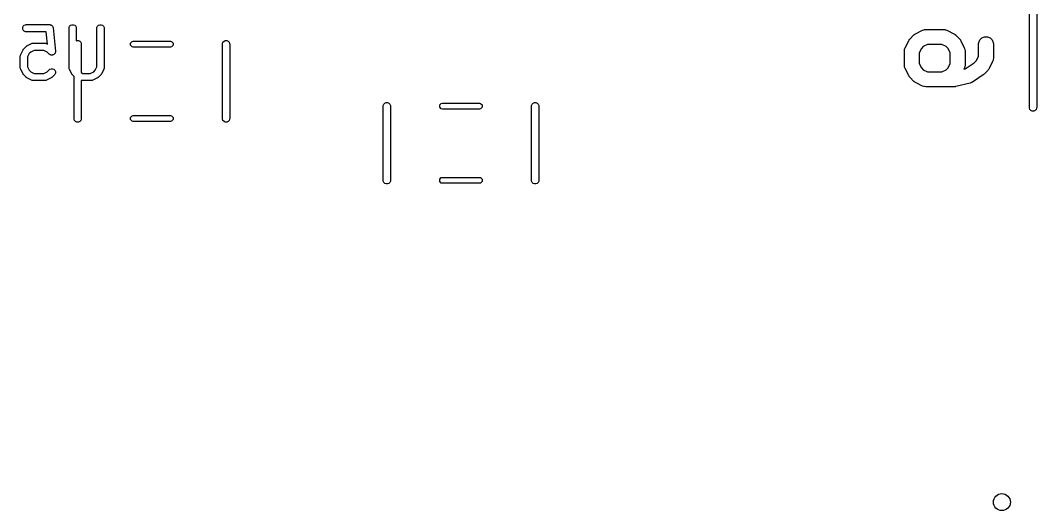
# Model space of a CAD drawing. Extents: x -2.1 to 1.78, y 0.53 to 2.72.
# Drawn here: x 0.026 to 0.848, y 0.528 to 0.924 of the extents above; entities that cross this region are included whole.
import ezdxf

# ---------------------------------------------------------------- set-up
doc = ezdxf.new("R2010")
doc.units = 0
doc.header["$MEASUREMENT"] = 0
doc.layers.add('BLACK', color=7, linetype='CONTINUOUS')

msp = doc.modelspace()

# ---------------------------------------------------------------- linework, layer by layer
at = {"layer": 'BLACK', "linetype": 'CONTINUOUS'}
for p, q in [((0.84225, 0.85391), (0.84225, 1.05071)), ((0.84815, 1.05071), (0.84815, 0.85391)), ((0.02931, 0.92034), (0.03037, 0.92078)), ((0.03037, 0.92078), (0.03095, 0.92083)), ((0.03095, 0.92083), (0.0497, 0.92083)), ((0.0497, 0.92083), (0.04991, 0.92081)), ((0.04991, 0.92081), (0.04998, 0.92082)), ((0.04998, 0.92082), (0.05005, 0.9208)), ((0.05005, 0.9208), (0.05027, 0.92078)), ((0.05027, 0.92078), (0.05067, 0.92061)), ((0.0668, 0.92034), (0.06787, 0.92078)), ((0.06787, 0.92078), (0.06902, 0.92078)), ((0.06902, 0.92078), (0.07008, 0.92034)), ((0.0893, 0.92034), (0.09037, 0.92078)), ((0.09037, 0.92078), (0.09152, 0.92078)), ((0.09152, 0.92078), (0.09258, 0.92034)), ((0.02805, 0.91846), (0.02849, 0.91952)), ((0.02805, 0.91731), (0.02805, 0.91846)), ((0.02849, 0.91624), (0.02805, 0.91731)), ((0.02849, 0.91952), (0.02931, 0.92034)), ((0.02931, 0.91543), (0.02849, 0.91624)), ((0.03037, 0.91499), (0.02931, 0.91543)), ((0.03095, 0.91493), (0.03037, 0.91499)), ((0.04702, 0.91493), (0.03095, 0.91493)), ((0.048, 0.90516), (0.04702, 0.91493)), ((0.05067, 0.92061), (0.05108, 0.92049)), ((0.05108, 0.92049), (0.0512, 0.92039)), ((0.0512, 0.92039), (0.05134, 0.92034)), ((0.05134, 0.92034), (0.05164, 0.92003)), ((0.05164, 0.92003), (0.05198, 0.91976)), ((0.05198, 0.91976), (0.05205, 0.91963)), ((0.05205, 0.91963), (0.05215, 0.91952)), ((0.05215, 0.91952), (0.05232, 0.91912)), ((0.05232, 0.91912), (0.05252, 0.91874)), ((0.05252, 0.91874), (0.05256, 0.91853)), ((0.05256, 0.91853), (0.05259, 0.91846)), ((0.05259, 0.91846), (0.05259, 0.91838)), ((0.05259, 0.91838), (0.05263, 0.91817)), ((0.05263, 0.91817), (0.05451, 0.89943)), ((0.06549, 0.91788), (0.06555, 0.91846)), ((0.06549, 0.88601), (0.06549, 0.91788)), ((0.06555, 0.91846), (0.06599, 0.91952)), ((0.06599, 0.91952), (0.0668, 0.92034)), ((0.07008, 0.92034), (0.0709, 0.91952)), ((0.0709, 0.91952), (0.07134, 0.91846)), ((0.07134, 0.91846), (0.0714, 0.91788)), ((0.0714, 0.91788), (0.0714, 0.90768)), ((0.08799, 0.91788), (0.08805, 0.91846)), ((0.08799, 0.88671), (0.08799, 0.91788)), ((0.08805, 0.91846), (0.08849, 0.91952)), ((0.08849, 0.91952), (0.0893, 0.92034)), ((0.09258, 0.92034), (0.0934, 0.91952)), ((0.0934, 0.91952), (0.09384, 0.91846)), ((0.09384, 0.91846), (0.09389, 0.91788)), ((0.09389, 0.91788), (0.09389, 0.88601)), ((0.7486, 0.91226), (0.74906, 0.91264)), ((0.74906, 0.91264), (0.74917, 0.91276)), ((0.74917, 0.91276), (0.74935, 0.91287)), ((0.74935, 0.91287), (0.74951, 0.91301)), ((0.74951, 0.91301), (0.74966, 0.91307)), ((0.74966, 0.91307), (0.75016, 0.91339)), ((0.75016, 0.91339), (0.75588, 0.91625)), ((0.75588, 0.91625), (0.75698, 0.91667)), ((0.75698, 0.91667), (0.75719, 0.91668)), ((0.75719, 0.91668), (0.75739, 0.91676)), ((0.75739, 0.91676), (0.75856, 0.91688)), ((0.75856, 0.91688), (0.77285, 0.91688)), ((0.77285, 0.91688), (0.77402, 0.91676)), ((0.77402, 0.91676), (0.77422, 0.91668)), ((0.77422, 0.91668), (0.77443, 0.91667)), ((0.77443, 0.91667), (0.77553, 0.91625)), ((0.77553, 0.91625), (0.78124, 0.91339)), ((0.78124, 0.91339), (0.78175, 0.91307)), ((0.78175, 0.91307), (0.7819, 0.91301)), ((0.7819, 0.91301), (0.78206, 0.91287)), ((0.78206, 0.91287), (0.78224, 0.91276)), ((0.78224, 0.91276), (0.78234, 0.91264)), ((0.78234, 0.91264), (0.7828, 0.91226)), ((0.0315, 0.90365), (0.03525, 0.90552)), ((0.03525, 0.90552), (0.03579, 0.90573)), ((0.03579, 0.90573), (0.0359, 0.90574)), ((0.0359, 0.90574), (0.036, 0.90578)), ((0.036, 0.90578), (0.03657, 0.90584)), ((0.03657, 0.90584), (0.04595, 0.90584)), ((0.04595, 0.90584), (0.04652, 0.90578)), ((0.04652, 0.90578), (0.04662, 0.90574)), ((0.04662, 0.90574), (0.04673, 0.90573)), ((0.04673, 0.90573), (0.04727, 0.90552)), ((0.04727, 0.90552), (0.048, 0.90516)), ((0.0714, 0.90768), (0.07192, 0.9079)), ((0.07192, 0.9079), (0.07308, 0.9079)), ((0.07308, 0.9079), (0.07414, 0.90746)), ((0.07414, 0.90746), (0.07496, 0.90664)), ((0.07496, 0.90664), (0.0754, 0.90558)), ((0.0754, 0.90558), (0.07545, 0.905)), ((0.07545, 0.905), (0.07545, 0.88206)), ((0.11532, 0.9059), (0.1166, 0.90718)), ((0.11532, 0.9041), (0.11532, 0.9059)), ((0.1166, 0.90718), (0.1175, 0.90736)), ((0.1175, 0.90736), (0.1475, 0.90736)), ((0.1475, 0.90736), (0.1484, 0.90718)), ((0.1484, 0.90718), (0.14968, 0.9059)), ((0.14968, 0.9059), (0.14968, 0.9041)), ((0.18955, 0.905), (0.1896, 0.90558)), ((0.18955, 0.845), (0.18955, 0.905)), ((0.1896, 0.90558), (0.19004, 0.90664)), ((0.19004, 0.90664), (0.19086, 0.90746)), ((0.19086, 0.90746), (0.19192, 0.9079)), ((0.19192, 0.9079), (0.19308, 0.9079)), ((0.19308, 0.9079), (0.19414, 0.90746)), ((0.19414, 0.90746), (0.19496, 0.90664)), ((0.19496, 0.90664), (0.1954, 0.90558)), ((0.1954, 0.90558), (0.19545, 0.905)), ((0.19545, 0.905), (0.19545, 0.845)), ((0.74177, 0.90213), (0.74462, 0.90785)), ((0.74462, 0.90785), (0.74494, 0.90835)), ((0.74494, 0.90835), (0.745, 0.9085)), ((0.745, 0.9085), (0.74514, 0.90866)), ((0.74514, 0.90866), (0.74525, 0.90884)), ((0.74525, 0.90884), (0.74537, 0.90895)), ((0.74537, 0.90895), (0.74575, 0.90941)), ((0.74575, 0.90941), (0.7486, 0.91226)), ((0.75998, 0.90488), (0.7564, 0.90309)), ((0.77143, 0.90488), (0.75998, 0.90488)), ((0.77501, 0.90309), (0.77143, 0.90488)), ((0.7828, 0.91226), (0.78566, 0.90941)), ((0.78566, 0.90941), (0.78604, 0.90895)), ((0.78604, 0.90895), (0.78616, 0.90884)), ((0.78616, 0.90884), (0.78627, 0.90866)), ((0.78627, 0.90866), (0.78641, 0.9085)), ((0.78641, 0.9085), (0.78647, 0.90835)), ((0.78647, 0.90835), (0.78679, 0.90785)), ((0.78679, 0.90785), (0.78964, 0.90213)), ((0.80113, 0.90516), (0.80125, 0.90633)), ((0.80113, 0.89515), (0.80113, 0.90516)), ((0.80125, 0.90633), (0.80214, 0.9085)), ((0.80214, 0.9085), (0.8038, 0.91015)), ((0.8038, 0.91015), (0.80596, 0.91105)), ((0.80596, 0.91105), (0.8083, 0.91105)), ((0.8083, 0.91105), (0.81047, 0.91015)), ((0.81047, 0.91015), (0.81212, 0.9085)), ((0.81212, 0.9085), (0.81302, 0.90633)), ((0.81302, 0.90633), (0.81313, 0.90516)), ((0.81313, 0.90516), (0.81313, 0.89374)), ((0.02618, 0.89596), (0.02622, 0.89606)), ((0.02622, 0.89606), (0.02623, 0.89616)), ((0.02623, 0.89616), (0.02643, 0.8967)), ((0.02643, 0.8967), (0.02831, 0.90045)), ((0.02831, 0.90045), (0.02846, 0.9007)), ((0.02846, 0.9007), (0.02849, 0.90077)), ((0.02849, 0.90077), (0.02856, 0.90085)), ((0.02856, 0.90085), (0.02862, 0.90094)), ((0.02862, 0.90094), (0.02867, 0.901)), ((0.02867, 0.901), (0.02886, 0.90122)), ((0.02886, 0.90122), (0.03074, 0.9031)), ((0.03074, 0.9031), (0.03096, 0.90328)), ((0.03096, 0.90328), (0.03101, 0.90334)), ((0.03101, 0.90334), (0.0311, 0.9034)), ((0.0311, 0.9034), (0.03118, 0.90346)), ((0.03118, 0.90346), (0.03125, 0.90349)), ((0.03125, 0.90349), (0.0315, 0.90365)), ((0.03338, 0.89738), (0.03203, 0.89469)), ((0.03457, 0.89858), (0.03338, 0.89738)), ((0.03727, 0.89993), (0.03457, 0.89858)), ((0.04525, 0.89993), (0.03727, 0.89993)), ((0.04795, 0.89858), (0.04525, 0.89993)), ((0.04948, 0.89705), (0.04795, 0.89858)), ((0.04993, 0.89668), (0.04948, 0.89705)), ((0.05007, 0.89662), (0.04993, 0.89668)), ((0.05018, 0.89653), (0.05007, 0.89662)), ((0.0506, 0.8964), (0.05018, 0.89653)), ((0.05099, 0.89624), (0.0506, 0.8964)), ((0.05114, 0.89624), (0.05099, 0.89624)), ((0.05129, 0.89619), (0.05114, 0.89624)), ((0.05172, 0.89624), (0.05129, 0.89619)), ((0.05215, 0.89624), (0.05172, 0.89624)), ((0.05228, 0.89629), (0.05215, 0.89624)), ((0.05243, 0.89631), (0.05228, 0.89629)), ((0.05281, 0.89651), (0.05243, 0.89631)), ((0.05321, 0.89668), (0.05281, 0.89651)), ((0.05332, 0.89678), (0.05321, 0.89668)), ((0.05345, 0.89685), (0.05332, 0.89678)), ((0.05372, 0.89719), (0.05345, 0.89685)), ((0.05403, 0.89749), (0.05372, 0.89719)), ((0.05408, 0.89763), (0.05403, 0.89749)), ((0.05418, 0.89775), (0.05408, 0.89763)), ((0.0543, 0.89816), (0.05418, 0.89775)), ((0.05447, 0.89856), (0.0543, 0.89816)), ((0.05451, 0.89885), (0.05447, 0.89871)), ((0.05447, 0.89871), (0.05447, 0.89856)), ((0.05451, 0.89943), (0.05451, 0.89885)), ((0.1166, 0.90282), (0.11532, 0.9041)), ((0.1175, 0.90264), (0.1166, 0.90282)), ((0.1475, 0.90264), (0.1175, 0.90264)), ((0.1484, 0.90282), (0.1475, 0.90264)), ((0.14968, 0.9041), (0.1484, 0.90282)), ((0.74113, 0.89945), (0.74125, 0.90062)), ((0.74113, 0.88802), (0.74113, 0.89945)), ((0.74125, 0.90062), (0.74133, 0.90082)), ((0.74133, 0.90082), (0.74135, 0.90103)), ((0.74135, 0.90103), (0.74177, 0.90213)), ((0.75492, 0.90161), (0.75313, 0.89803)), ((0.75313, 0.89803), (0.75313, 0.88944)), ((0.7564, 0.90309), (0.75492, 0.90161)), ((0.77649, 0.90161), (0.77501, 0.90309)), ((0.77828, 0.89803), (0.77649, 0.90161)), ((0.77828, 0.88944), (0.77828, 0.89803)), ((0.78964, 0.90213), (0.79006, 0.90103)), ((0.79006, 0.90103), (0.79008, 0.90082)), ((0.79008, 0.90082), (0.79016, 0.90062)), ((0.79016, 0.90062), (0.79028, 0.89945)), ((0.79028, 0.89945), (0.79028, 0.88802)), ((0.02612, 0.89538), (0.02618, 0.89596)), ((0.02612, 0.88601), (0.02612, 0.89538)), ((0.03203, 0.89469), (0.03203, 0.88671)), ((0.74125, 0.88685), (0.74113, 0.88802)), ((0.75313, 0.88944), (0.75492, 0.88586)), ((0.77649, 0.88586), (0.77828, 0.88944)), ((0.79028, 0.88802), (0.79016, 0.88685)), ((0.79038, 0.88502), (0.7976, 0.88983)), ((0.7976, 0.88983), (0.79934, 0.89158)), ((0.79934, 0.89158), (0.80113, 0.89515)), ((0.8125, 0.89105), (0.80964, 0.88534)), ((0.81292, 0.89215), (0.8125, 0.89105)), ((0.81294, 0.89237), (0.81292, 0.89215)), ((0.81302, 0.89257), (0.81294, 0.89237)), ((0.81313, 0.89374), (0.81302, 0.89257)), ((0.02618, 0.88543), (0.02612, 0.88601)), ((0.02622, 0.88534), (0.02618, 0.88543)), ((0.02623, 0.88523), (0.02622, 0.88534)), ((0.02643, 0.88469), (0.02623, 0.88523)), ((0.02831, 0.88094), (0.02643, 0.88469)), ((0.02846, 0.88069), (0.02831, 0.88094)), ((0.02849, 0.88062), (0.02846, 0.88069)), ((0.02856, 0.88054), (0.02849, 0.88062)), ((0.02862, 0.88045), (0.02856, 0.88054)), ((0.02867, 0.8804), (0.02862, 0.88045)), ((0.02886, 0.88017), (0.02867, 0.8804)), ((0.03074, 0.8783), (0.02886, 0.88017)), ((0.03203, 0.88671), (0.03338, 0.88401)), ((0.03338, 0.88401), (0.03457, 0.88281)), ((0.03457, 0.88281), (0.03727, 0.88146)), ((0.03727, 0.88146), (0.04525, 0.88146)), ((0.04525, 0.88146), (0.04795, 0.88281)), ((0.04795, 0.88281), (0.04948, 0.88435)), ((0.04948, 0.88435), (0.04993, 0.88472)), ((0.04993, 0.88472), (0.05099, 0.88516)), ((0.05099, 0.88516), (0.05215, 0.88516)), ((0.05366, 0.88017), (0.05178, 0.8783)), ((0.05215, 0.88516), (0.05321, 0.88472)), ((0.05321, 0.88472), (0.05403, 0.8839)), ((0.05403, 0.88062), (0.05366, 0.88017)), ((0.05403, 0.8839), (0.05447, 0.88284)), ((0.05447, 0.88168), (0.05403, 0.88062)), ((0.05447, 0.88284), (0.05447, 0.88168)), ((0.06555, 0.88543), (0.06549, 0.88601)), ((0.06559, 0.88534), (0.06555, 0.88543)), ((0.0656, 0.88523), (0.06559, 0.88534)), ((0.0658, 0.88469), (0.0656, 0.88523)), ((0.06768, 0.88094), (0.0658, 0.88469)), ((0.06783, 0.88069), (0.06768, 0.88094)), ((0.06786, 0.88062), (0.06783, 0.88069)), ((0.06793, 0.88054), (0.06786, 0.88062)), ((0.06799, 0.88045), (0.06793, 0.88054)), ((0.06804, 0.8804), (0.06799, 0.88045)), ((0.06823, 0.88017), (0.06804, 0.8804)), ((0.06955, 0.87886), (0.06823, 0.88017)), ((0.07545, 0.88206), (0.07664, 0.88146)), ((0.07664, 0.88146), (0.08274, 0.88146)), ((0.08274, 0.88146), (0.08544, 0.88281)), ((0.08544, 0.88281), (0.08664, 0.88401)), ((0.08664, 0.88401), (0.08799, 0.88671)), ((0.09115, 0.88017), (0.08928, 0.8783)), ((0.09134, 0.8804), (0.09115, 0.88017)), ((0.0914, 0.88045), (0.09134, 0.8804)), ((0.09145, 0.88054), (0.0914, 0.88045)), ((0.09152, 0.88062), (0.09145, 0.88054)), ((0.09155, 0.88069), (0.09152, 0.88062)), ((0.09171, 0.88094), (0.09155, 0.88069)), ((0.09358, 0.88469), (0.09171, 0.88094)), ((0.09379, 0.88523), (0.09358, 0.88469)), ((0.0938, 0.88534), (0.09379, 0.88523)), ((0.09384, 0.88543), (0.0938, 0.88534)), ((0.09389, 0.88601), (0.09384, 0.88543)), ((0.74133, 0.88665), (0.74125, 0.88685)), ((0.74135, 0.88644), (0.74133, 0.88665)), ((0.74177, 0.88534), (0.74135, 0.88644)), ((0.74462, 0.87962), (0.74177, 0.88534)), ((0.74494, 0.87912), (0.74462, 0.87962)), ((0.75492, 0.88586), (0.7564, 0.88438)), ((0.7564, 0.88438), (0.75998, 0.88259)), ((0.75998, 0.88259), (0.77143, 0.88259)), ((0.77143, 0.88259), (0.77501, 0.88438)), ((0.77501, 0.88438), (0.77649, 0.88586)), ((0.78964, 0.88534), (0.78935, 0.88476)), ((0.78935, 0.88476), (0.79038, 0.88502)), ((0.79006, 0.88644), (0.78964, 0.88534)), ((0.79008, 0.88665), (0.79006, 0.88644)), ((0.79016, 0.88685), (0.79008, 0.88665)), ((0.80475, 0.88017), (0.79618, 0.87446)), ((0.8052, 0.88054), (0.80475, 0.88018)), ((0.80475, 0.88018), (0.80475, 0.88017)), ((0.80475, 0.88017), (0.80475, 0.88017)), ((0.80566, 0.88092), (0.8052, 0.88054)), ((0.80852, 0.88378), (0.80566, 0.88092)), ((0.80566, 0.88092), (0.80566, 0.88092)), ((0.80566, 0.88092), (0.80566, 0.88092)), ((0.8089, 0.88424), (0.80852, 0.88378)), ((0.80902, 0.88434), (0.8089, 0.88424)), ((0.80913, 0.88452), (0.80902, 0.88434)), ((0.80926, 0.88469), (0.80913, 0.88452)), ((0.80933, 0.88483), (0.80926, 0.88469)), ((0.80964, 0.88534), (0.80933, 0.88483)), ((0.03096, 0.87811), (0.03074, 0.8783)), ((0.03101, 0.87805), (0.03096, 0.87811)), ((0.0311, 0.878), (0.03101, 0.87805)), ((0.03118, 0.87793), (0.0311, 0.878)), ((0.03125, 0.8779), (0.03118, 0.87793)), ((0.0315, 0.87774), (0.03125, 0.8779)), ((0.03525, 0.87587), (0.0315, 0.87774)), ((0.03579, 0.87566), (0.03525, 0.87587)), ((0.0359, 0.87566), (0.03579, 0.87566)), ((0.036, 0.87562), (0.0359, 0.87566)), ((0.03657, 0.87556), (0.036, 0.87562)), ((0.04595, 0.87556), (0.03657, 0.87556)), ((0.04652, 0.87562), (0.04595, 0.87556)), ((0.04662, 0.87566), (0.04652, 0.87562)), ((0.04673, 0.87566), (0.04662, 0.87566)), ((0.04727, 0.87587), (0.04673, 0.87566)), ((0.05102, 0.87774), (0.04727, 0.87587)), ((0.05126, 0.8779), (0.05102, 0.87774)), ((0.05134, 0.87793), (0.05126, 0.8779)), ((0.05142, 0.878), (0.05134, 0.87793)), ((0.05151, 0.87805), (0.05142, 0.878)), ((0.05156, 0.87811), (0.05151, 0.87805)), ((0.05178, 0.8783), (0.05156, 0.87811)), ((0.06955, 0.845), (0.06955, 0.87886)), ((0.07594, 0.87556), (0.07545, 0.87561)), ((0.07545, 0.87561), (0.07545, 0.845)), ((0.08344, 0.87556), (0.07594, 0.87556)), ((0.08402, 0.87562), (0.08344, 0.87556)), ((0.08412, 0.87566), (0.08402, 0.87562)), ((0.08422, 0.87566), (0.08412, 0.87566)), ((0.08476, 0.87587), (0.08422, 0.87566)), ((0.08851, 0.87774), (0.08476, 0.87587)), ((0.08876, 0.8779), (0.08851, 0.87774)), ((0.08883, 0.87793), (0.08876, 0.8779)), ((0.08891, 0.878), (0.08883, 0.87793)), ((0.089, 0.87805), (0.08891, 0.878)), ((0.08905, 0.87811), (0.089, 0.87805)), ((0.08928, 0.8783), (0.08905, 0.87811)), ((0.745, 0.87897), (0.74494, 0.87912)), ((0.74514, 0.87881), (0.745, 0.87897)), ((0.74525, 0.87863), (0.74514, 0.87881)), ((0.74537, 0.87852), (0.74525, 0.87863)), ((0.74575, 0.87806), (0.74537, 0.87852)), ((0.7486, 0.87521), (0.74575, 0.87806)), ((0.74906, 0.87483), (0.7486, 0.87521)), ((0.74917, 0.87471), (0.74906, 0.87483)), ((0.74935, 0.8746), (0.74917, 0.87471)), ((0.74951, 0.87446), (0.74935, 0.8746)), ((0.74966, 0.8744), (0.74951, 0.87446)), ((0.75016, 0.87408), (0.74966, 0.8744)), ((0.75588, 0.87123), (0.75016, 0.87408)), ((0.7943, 0.87363), (0.78287, 0.87077)), ((0.79499, 0.87388), (0.7943, 0.87363)), ((0.79514, 0.8739), (0.79499, 0.87388)), ((0.79527, 0.87397), (0.79514, 0.8739)), ((0.79541, 0.87402), (0.79527, 0.87397)), ((0.79553, 0.87411), (0.79541, 0.87402)), ((0.79618, 0.87446), (0.79553, 0.87411)), ((0.75698, 0.87081), (0.75588, 0.87123)), ((0.75719, 0.87079), (0.75698, 0.87081)), ((0.75739, 0.87071), (0.75719, 0.87079)), ((0.75856, 0.87059), (0.75739, 0.87071)), ((0.78142, 0.87059), (0.75856, 0.87059)), ((0.78162, 0.87061), (0.78142, 0.87059)), ((0.78171, 0.8706), (0.78162, 0.87061)), ((0.78215, 0.87066), (0.78171, 0.8706)), ((0.78259, 0.87071), (0.78215, 0.87066)), ((0.78267, 0.87074), (0.78259, 0.87071)), ((0.78287, 0.87077), (0.78267, 0.87074)), ((0.31955, 0.855), (0.3196, 0.85558)), ((0.31955, 0.795), (0.31955, 0.855)), ((0.3196, 0.85558), (0.32004, 0.85664)), ((0.32004, 0.85664), (0.32086, 0.85746)), ((0.32086, 0.85746), (0.32192, 0.8579)), ((0.32192, 0.8579), (0.32308, 0.8579)), ((0.32308, 0.8579), (0.32414, 0.85746)), ((0.32414, 0.85746), (0.32496, 0.85664)), ((0.32496, 0.85664), (0.3254, 0.85558)), ((0.3254, 0.85558), (0.32545, 0.855)), ((0.32545, 0.855), (0.32545, 0.795)), ((0.36532, 0.8559), (0.3666, 0.85718)), ((0.36532, 0.8541), (0.36532, 0.8559)), ((0.3666, 0.85718), (0.3675, 0.85736)), ((0.3675, 0.85736), (0.3975, 0.85736)), ((0.3975, 0.85736), (0.3984, 0.85718)), ((0.3984, 0.85718), (0.39968, 0.8559)), ((0.39968, 0.8559), (0.39968, 0.8541)), ((0.43955, 0.855), (0.4396, 0.85558)), ((0.43955, 0.795), (0.43955, 0.855)), ((0.4396, 0.85558), (0.44004, 0.85664)), ((0.44004, 0.85664), (0.44086, 0.85746)), ((0.44086, 0.85746), (0.44192, 0.8579)), ((0.44192, 0.8579), (0.44308, 0.8579)), ((0.44308, 0.8579), (0.44414, 0.85746)), ((0.44414, 0.85746), (0.44496, 0.85664)), ((0.44496, 0.85664), (0.4454, 0.85558)), ((0.4454, 0.85558), (0.44545, 0.855)), ((0.44545, 0.855), (0.44545, 0.795)), ((0.11532, 0.8459), (0.1166, 0.84718)), ((0.1166, 0.84718), (0.1175, 0.84736)), ((0.1175, 0.84736), (0.1475, 0.84736)), ((0.1475, 0.84736), (0.1484, 0.84718)), ((0.1484, 0.84718), (0.14968, 0.8459)), ((0.3666, 0.85282), (0.36532, 0.8541)), ((0.3675, 0.85264), (0.3666, 0.85282)), ((0.3975, 0.85264), (0.3675, 0.85264)), ((0.3984, 0.85282), (0.3975, 0.85264)), ((0.39968, 0.8541), (0.3984, 0.85282)), ((0.8423, 0.85333), (0.84225, 0.85391)), ((0.84274, 0.85227), (0.8423, 0.85333)), ((0.84356, 0.85145), (0.84274, 0.85227)), ((0.84462, 0.85101), (0.84356, 0.85145)), ((0.84578, 0.85101), (0.84462, 0.85101)), ((0.84684, 0.85145), (0.84578, 0.85101)), ((0.84766, 0.85227), (0.84684, 0.85145)), ((0.8481, 0.85333), (0.84766, 0.85227)), ((0.84815, 0.85391), (0.8481, 0.85333)), ((0.0696, 0.84442), (0.06955, 0.845)), ((0.07004, 0.84336), (0.0696, 0.84442)), ((0.07086, 0.84254), (0.07004, 0.84336)), ((0.07192, 0.8421), (0.07086, 0.84254)), ((0.07308, 0.8421), (0.07192, 0.8421)), ((0.07414, 0.84254), (0.07308, 0.8421)), ((0.07496, 0.84336), (0.07414, 0.84254)), ((0.0754, 0.84442), (0.07496, 0.84336)), ((0.07545, 0.845), (0.0754, 0.84442)), ((0.11532, 0.8441), (0.11532, 0.8459)), ((0.1166, 0.84282), (0.11532, 0.8441)), ((0.1175, 0.84264), (0.1166, 0.84282)), ((0.1475, 0.84264), (0.1175, 0.84264)), ((0.1484, 0.84282), (0.1475, 0.84264)), ((0.14968, 0.8441), (0.1484, 0.84282)), ((0.14968, 0.8459), (0.14968, 0.8441)), ((0.1896, 0.84442), (0.18955, 0.845)), ((0.19004, 0.84336), (0.1896, 0.84442)), ((0.19086, 0.84254), (0.19004, 0.84336)), ((0.19192, 0.8421), (0.19086, 0.84254)), ((0.19308, 0.8421), (0.19192, 0.8421)), ((0.19414, 0.84254), (0.19308, 0.8421)), ((0.19496, 0.84336), (0.19414, 0.84254)), ((0.1954, 0.84442), (0.19496, 0.84336)), ((0.19545, 0.845), (0.1954, 0.84442)), ((0.3196, 0.79442), (0.31955, 0.795)), ((0.32004, 0.79336), (0.3196, 0.79442)), ((0.32086, 0.79254), (0.32004, 0.79336)), ((0.32192, 0.7921), (0.32086, 0.79254)), ((0.32308, 0.7921), (0.32192, 0.7921)), ((0.32414, 0.79254), (0.32308, 0.7921)), ((0.32496, 0.79336), (0.32414, 0.79254)), ((0.3254, 0.79442), (0.32496, 0.79336)), ((0.32545, 0.795), (0.3254, 0.79442)), ((0.36532, 0.7959), (0.3666, 0.79718)), ((0.36532, 0.7941), (0.36532, 0.7959)), ((0.3666, 0.79282), (0.36532, 0.7941)), ((0.3666, 0.79718), (0.3675, 0.79736)), ((0.3675, 0.79264), (0.3666, 0.79282)), ((0.3675, 0.79736), (0.3975, 0.79736)), ((0.3975, 0.79264), (0.3675, 0.79264)), ((0.3975, 0.79736), (0.3984, 0.79718)), ((0.3984, 0.79282), (0.3975, 0.79264)), ((0.3984, 0.79718), (0.39968, 0.7959)), ((0.39968, 0.7941), (0.3984, 0.79282)), ((0.39968, 0.7959), (0.39968, 0.7941)), ((0.4396, 0.79442), (0.43955, 0.795)), ((0.44004, 0.79336), (0.4396, 0.79442)), ((0.44086, 0.79254), (0.44004, 0.79336)), ((0.44192, 0.7921), (0.44086, 0.79254)), ((0.44308, 0.7921), (0.44192, 0.7921)), ((0.44414, 0.79254), (0.44308, 0.7921)), ((0.44496, 0.79336), (0.44414, 0.79254)), ((0.4454, 0.79442), (0.44496, 0.79336)), ((0.44545, 0.795), (0.4454, 0.79442))]:
    msp.add_line(p, q, dxfattribs=at)
at = {"layer": 'BLACK'}
msp.add_circle((0.82, 0.535), 0.00689, dxfattribs=at)

doc.saveas('drawing.dxf')
